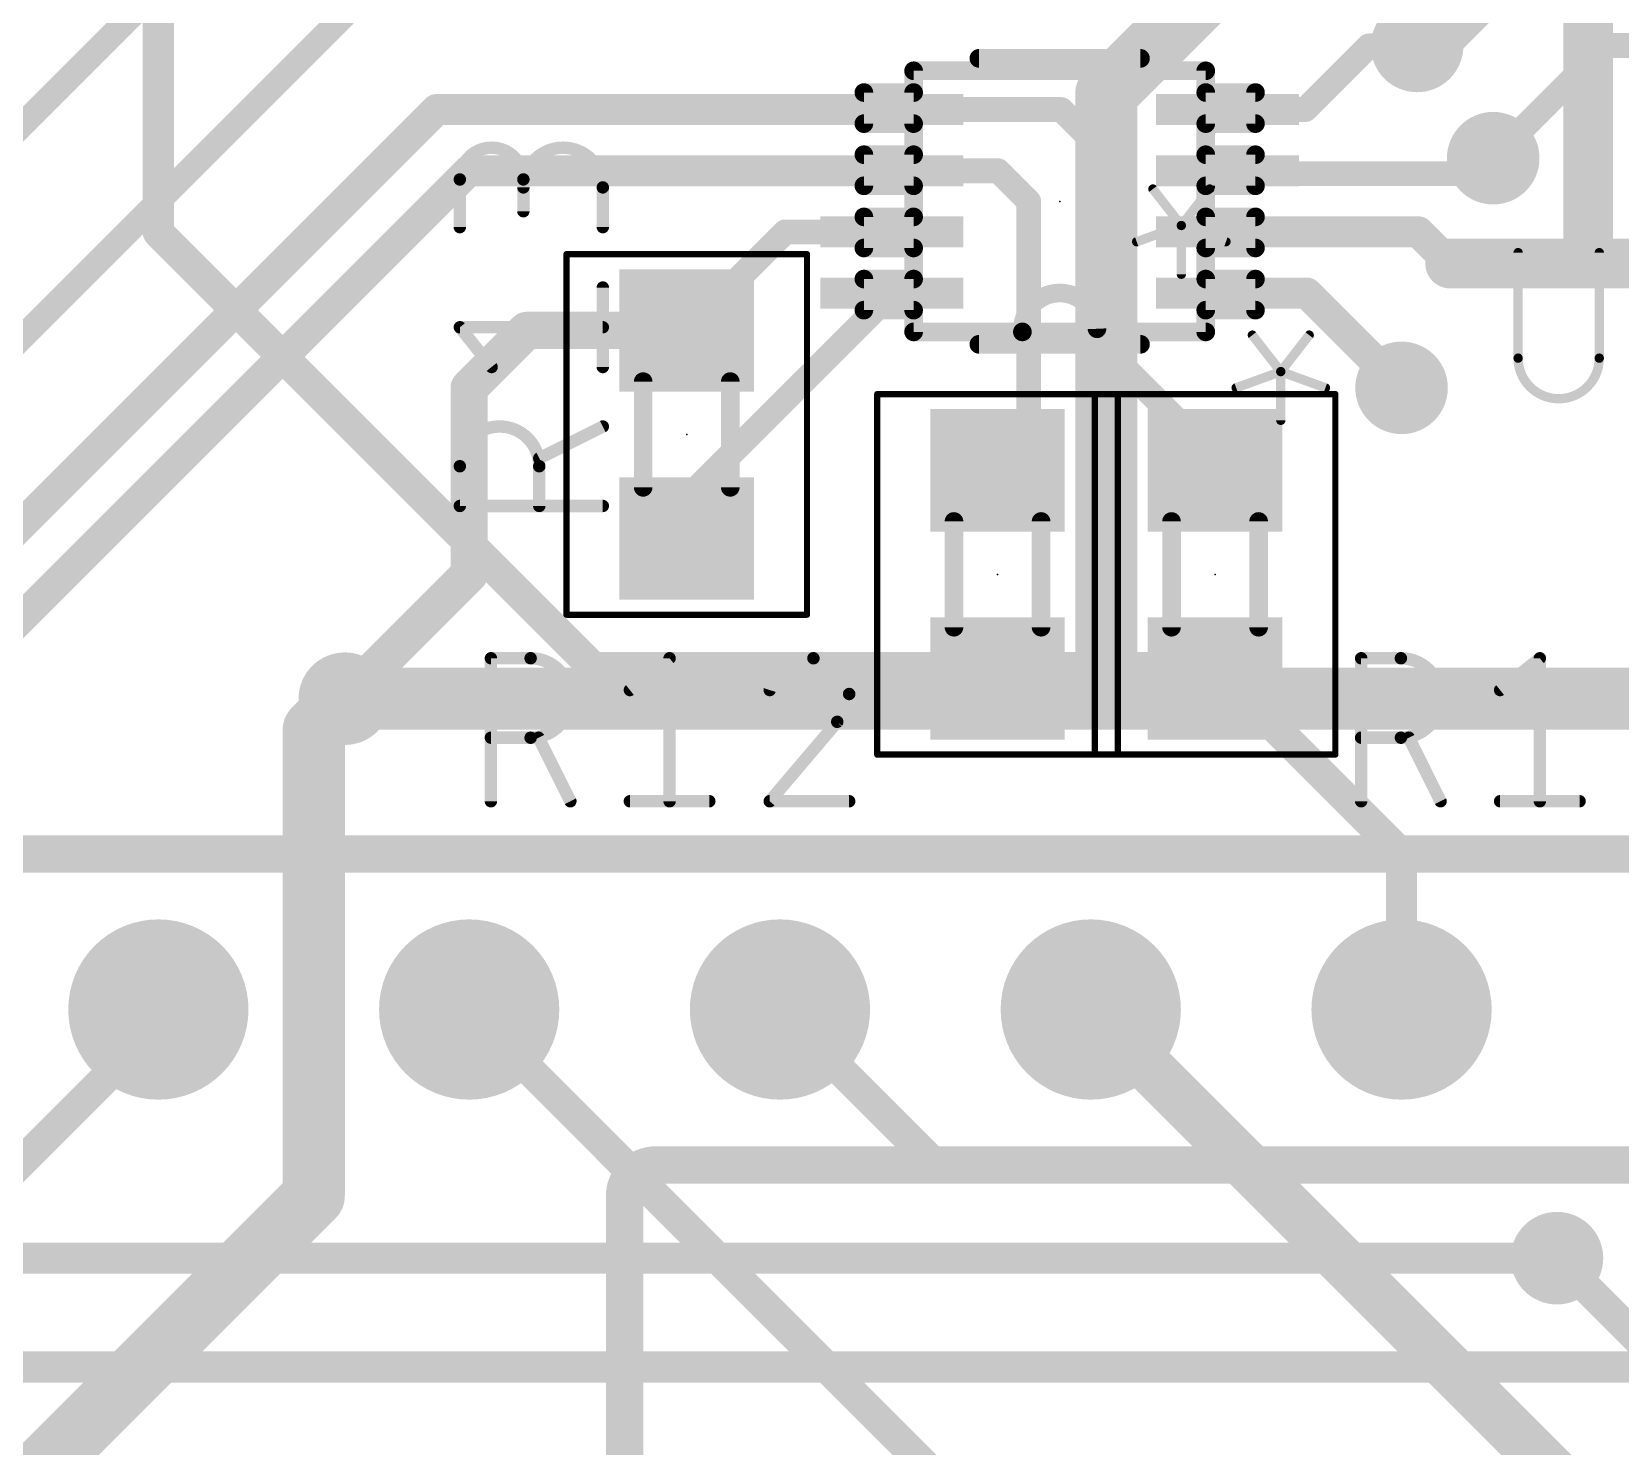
# Model space of a CAD drawing. Extents: x 0 to 102, y 0 to 61.
# Drawn here: x 24.37 to 37.35, y 23.1 to 34.66 of the extents above; entities that cross this region are included whole.
import ezdxf

# ---------------------------------------------------------------- set-up
doc = ezdxf.new("R2010")
doc.units = 0
for name, color, linetype in [('1', 12, 'CONTINUOUS'), ('15', 30, 'CONTINUOUS'), ('16', 132, 'CONTINUOUS'), ('17', 110, 'CONTINUOUS'), ('18', 110, 'CONTINUOUS'), ('21', 253, 'CONTINUOUS'), ('23', 53, 'CONTINUOUS'), ('25', 253, 'CONTINUOUS'), ('39', 12, 'CONTINUOUS'), ('51', 253, 'CONTINUOUS')]:
    doc.layers.add(name, color=color, linetype=linetype)

# ---------------------------------------------------------------- blocks, each defined once
blk = doc.blocks.new('RECT')
blk.add_solid([(-0.5, -0.5), (0.5, -0.5), (-0.5, 0.5), (0.5, 0.5)])
blk = doc.blocks.new('ROUNDP')
at = {"const_width": 0.5}
blk.add_lwpolyline([(0, -0.25, 1), (0, 0.25, 1), (0, -0.25)], format="xyb", dxfattribs=at)
blk = doc.blocks.new('ROUNDV')
at = {"const_width": 0.5}
blk.add_lwpolyline([(0, -0.25, 1), (0, 0.25, 1), (0, -0.25)], format="xyb", dxfattribs=at)

msp = doc.modelspace()

# ---------------------------------------------------------------- linework, layer by layer
at = {"layer": '1'}
for points, const_width in [([(37.084, 40.386), (37.084, 32.766)], 0.4064), ([(27.5816, 37.1926), (22.608, 32.219)], 0.2032), ([(35.2926, 34.544), (34.7726, 34.024)], 0.2032), ([(35.2926, 34.544), (35.687, 34.544)], 0.2032), ([(27.674, 34.024), (21.59, 27.94)], 0.254), ([(31.3944, 34.024), (27.674, 34.024)], 0.254), ([(31.3944, 34.024), (32.778, 34.024)], 0.2032), ([(32.778, 34.024), (33.0454, 33.7566)], 0.2032), ([(34.1376, 34.024), (34.7726, 34.024)], 0.2032), ([(33.0454, 33.7566), (33.0454, 32.1648)], 0.2032), ([(27.936, 33.524), (22.86, 28.448)], 0.254), ([(31.3944, 33.524), (27.936, 33.524)], 0.254), ([(31.3944, 33.524), (32.262, 33.524)], 0.2032), ([(32.262, 33.524), (32.512, 33.274)], 0.2032), ([(34.1376, 33.524), (34.3432, 33.524)], 0.2032), ([(34.3674, 33.4998), (34.3432, 33.524)], 0.2032), ([(36.309, 33.6268), (36.182, 33.4998)], 0.2032), ([(36.182, 33.4998), (34.3674, 33.4998)], 0.2032), ([(32.512, 33.274), (32.512, 31.33)], 0.2032), ([(29.718, 32.219), (30.523, 33.024)], 0.2032), ([(30.523, 33.024), (31.3944, 33.024)], 0.2032), ([(34.1376, 33.024), (35.699, 33.024)], 0.254), ([(35.699, 33.024), (35.957, 32.766)], 0.254), ([(35.957, 32.766), (37.084, 32.766)], 0.4064), ([(37.084, 32.766), (45.586, 32.766)], 0.4064), ([(31.3944, 32.524), (29.718, 30.8476)], 0.2032), ([(34.1376, 32.524), (34.786, 32.524)], 0.254), ([(34.786, 32.524), (35.56, 31.75)], 0.254), ([(27.94, 31.75), (28.409, 32.219)], 0.3048), ([(28.409, 32.219), (29.718, 32.219)], 0.3048), ([(33.0454, 32.1648), (34.036, 31.1742)], 0.2032), ([(27.94, 30.226), (27.94, 31.75)], 0.3048), ([(32.512, 31.33), (32.258, 31.076)], 0.2032), ([(34.036, 31.1742), (34.036, 31.076)], 0.2032), ([(29.718, 30.519), (29.718, 30.8476)], 0.2032), ([(26.924, 29.21), (27.94, 30.226)], 0.3048), ([(32.092, 29.21), (32.258, 29.376)], 0.2032), ([(32.258, 29.376), (34.036, 29.376)], 0.2032), ([(26.924, 29.21), (32.092, 29.21)], 0.2032), ([(25.4, 26.543), (25.4, 26.67)], 0.254), ([(31.7274, 25.4226), (30.48, 26.67)], 0.254), ([(24.13, 25.273), (25.4, 26.543)], 0.254), ([(47.6422, 25.4226), (31.7274, 25.4226)], 0.254), ([(36.83, 24.638), (21.717, 24.638)], 0.254), ([(39.37, 23.749), (20.701, 23.749)], 0.254)]:
    msp.add_lwpolyline(points, dxfattribs=dict(at, const_width=const_width))
for points, const_width in [([(35.2926, 34.5948, 1), (35.2926, 34.4932)], 0.1016), ([(35.3285, 34.5081, 1), (35.2567, 34.5799)], 0.1016), ([(35.687, 34.4932, 1), (35.687, 34.5948)], 0.1016), ([(27.674, 34.0875, 1), (27.674, 33.9605)], 0.127), ([(27.7189, 33.9791, 1), (27.6291, 34.0689)], 0.127), ([(31.3944, 33.9605, 1), (31.3944, 34.0875)], 0.127), ([(31.3944, 34.0748, 1), (31.3944, 33.9732)], 0.1016), ([(32.8139, 34.0599, 1), (32.7421, 33.9881)], 0.1016), ([(32.778, 33.9732, 1), (32.778, 34.0748)], 0.1016), ([(34.1376, 34.0748, 1), (34.1376, 33.9732)], 0.1016), ([(34.7367, 34.0599, 1), (34.8085, 33.9881)], 0.1016), ([(34.7726, 33.9732, 1), (34.7726, 34.0748)], 0.1016), ([(33.0962, 33.7566, 1), (32.9946, 33.7566)], 0.1016), ([(33.0095, 33.7207, 1), (33.0813, 33.7925)], 0.1016), ([(27.936, 33.5875, 1), (27.936, 33.4605)], 0.127), ([(27.9809, 33.4791, 1), (27.8911, 33.5689)], 0.127), ([(31.3944, 33.5748, 1), (31.3944, 33.4732)], 0.1016), ([(31.3944, 33.4605, 1), (31.3944, 33.5875)], 0.127), ([(32.2979, 33.5599, 1), (32.2261, 33.4881)], 0.1016), ([(32.262, 33.4732, 1), (32.262, 33.5748)], 0.1016), ([(34.1376, 33.5748, 1), (34.1376, 33.4732)], 0.1016), ([(34.3791, 33.5599, 1), (34.3073, 33.4881)], 0.1016), ([(34.3432, 33.4732, 1), (34.3432, 33.5748)], 0.1016), ([(36.345, 33.5909, 1), (36.2731, 33.6627)], 0.1016), ([(34.3674, 33.5506, 1), (34.3674, 33.449)], 0.1016), ([(34.3315, 33.4639, 1), (34.4033, 33.5357)], 0.1016), ([(36.1461, 33.5357, 1), (36.218, 33.4639)], 0.1016), ([(36.182, 33.449, 1), (36.182, 33.5506)], 0.1016), ([(32.5628, 33.274, 1), (32.4612, 33.274)], 0.1016), ([(32.4761, 33.2381, 1), (32.5479, 33.3099)], 0.1016), ([(30.523, 33.0748, 1), (30.523, 32.9732)], 0.1016), ([(30.5589, 32.9881, 1), (30.4871, 33.0599)], 0.1016), ([(31.3944, 32.9732, 1), (31.3944, 33.0748)], 0.1016), ([(34.1376, 33.0875, 1), (34.1376, 32.9605)], 0.127), ([(35.7439, 33.0689, 1), (35.6541, 32.9791)], 0.127), ([(35.699, 32.9605, 1), (35.699, 33.0875)], 0.127), ([(35.957, 32.8676, 1), (35.957, 32.6644)], 0.2032), ([(35.9121, 32.7211, 1), (36.0019, 32.8109)], 0.127), ([(37.084, 32.8676, 1), (37.084, 32.6644)], 0.2032), ([(36.9824, 32.766, 1), (37.1856, 32.766)], 0.2032), ([(37.084, 32.6644, 1), (37.084, 32.8676)], 0.2032), ([(31.4303, 32.4881, 1), (31.3585, 32.5599)], 0.1016), ([(34.1376, 32.5875, 1), (34.1376, 32.4605)], 0.127), ([(34.8309, 32.5689, 1), (34.7411, 32.4791)], 0.127), ([(34.786, 32.4605, 1), (34.786, 32.5875)], 0.127), ([(28.409, 32.2952, 1), (28.409, 32.1428)], 0.1524), ([(28.4629, 32.1651, 1), (28.3551, 32.2729)], 0.1524), ([(29.718, 32.1428, 1), (29.718, 32.2952)], 0.1524), ([(29.6821, 32.2549, 1), (29.7539, 32.1831)], 0.1016), ([(33.0813, 32.2007, 1), (33.0095, 32.1289)], 0.1016), ([(32.9946, 32.1648, 1), (33.0962, 32.1648)], 0.1016), ([(28.0162, 31.75, 1), (27.8638, 31.75)], 0.1524), ([(27.8861, 31.8039, 1), (27.9939, 31.6961)], 0.1524), ([(35.5151, 31.7051, 1), (35.6049, 31.7949)], 0.127), ([(32.5479, 31.2941, 1), (32.4761, 31.3659)], 0.1016), ([(32.4612, 31.33, 1), (32.5628, 31.33)], 0.1016), ([(32.2221, 31.1119, 1), (32.2939, 31.0401)], 0.1016), ([(34.0868, 31.1742, 1), (33.9852, 31.1742)], 0.1016), ([(34.0001, 31.1383, 1), (34.0719, 31.2101)], 0.1016), ([(33.9852, 31.076, 1), (34.0868, 31.076)], 0.1016), ([(29.7688, 30.8476, 1), (29.6672, 30.8476)], 0.1016), ([(29.6821, 30.8835, 1), (29.7539, 30.8117)], 0.1016), ([(29.6672, 30.519, 1), (29.7688, 30.519)], 0.1016), ([(27.9939, 30.1721, 1), (27.8861, 30.2799)], 0.1524), ([(27.8638, 30.226, 1), (28.0162, 30.226)], 0.1524), ([(32.258, 29.4268, 1), (32.258, 29.3252)], 0.1016), ([(32.2939, 29.3401, 1), (32.2221, 29.4119)], 0.1016), ([(34.036, 29.3252, 1), (34.036, 29.4268)], 0.1016), ([(26.8701, 29.2639, 1), (26.9779, 29.1561)], 0.1524), ([(26.924, 29.2608, 1), (26.924, 29.1592)], 0.1016), ([(32.0561, 29.2459, 1), (32.1279, 29.1741)], 0.1016), ([(32.092, 29.1592, 1), (32.092, 29.2608)], 0.1016), ([(25.4635, 26.67, 1), (25.3365, 26.67)], 0.127), ([(30.5249, 26.7149, 1), (30.4351, 26.6251)], 0.127), ([(25.4449, 26.4981, 1), (25.3551, 26.5879)], 0.127), ([(25.3365, 26.543, 1), (25.4635, 26.543)], 0.127), ([(31.7274, 25.4861, 1), (31.7274, 25.3591)], 0.127), ([(31.6825, 25.3777, 1), (31.7723, 25.4675)], 0.127), ([(36.83, 24.5745, 1), (36.83, 24.7015)], 0.127)]:
    msp.add_lwpolyline(points, format="xyb", dxfattribs=dict(at, const_width=const_width))
at = {"layer": '15'}
for points, const_width in [([(25.4, 41.91), (25.4, 33.02)], 0.254), ([(42.291, 40.894), (35.941, 34.544)], 0.2032), ([(35.687, 34.544), (35.941, 34.544)], 0.2032), ([(36.309, 33.6268), (37.229, 34.5468)], 0.2032), ([(37.229, 34.5468), (38.4889, 34.5468)], 0.2032), ([(25.4, 33.02), (28.956, 29.464)], 0.254), ([(28.956, 29.464), (34.036, 29.464)], 0.254), ([(34.036, 29.464), (35.56, 27.94)], 0.254), ([(35.56, 27.94), (35.56, 26.67)], 0.254), ([(38.1, 16.51), (27.94, 26.67)], 0.254)]:
    msp.add_lwpolyline(points, dxfattribs=dict(at, const_width=const_width))
for points, const_width in [([(35.687, 34.5948, 1), (35.687, 34.4932)], 0.1016), ([(35.9051, 34.5799, 1), (35.9769, 34.5081)], 0.1016), ([(35.941, 34.4932, 1), (35.941, 34.5948)], 0.1016), ([(37.229, 34.5976, 1), (37.229, 34.496)], 0.1016), ([(37.265, 34.5109, 1), (37.1931, 34.5827)], 0.1016), ([(36.2731, 33.6627, 1), (36.345, 33.5909)], 0.1016), ([(25.4449, 33.0649, 1), (25.3551, 32.9751)], 0.127), ([(25.3365, 33.02, 1), (25.4635, 33.02)], 0.127), ([(28.956, 29.5275, 1), (28.956, 29.4005)], 0.127), ([(28.9111, 29.4191, 1), (29.0009, 29.5089)], 0.127), ([(34.0809, 29.5089, 1), (33.9911, 29.4191)], 0.127), ([(34.036, 29.4005, 1), (34.036, 29.5275)], 0.127), ([(35.6235, 27.94, 1), (35.4965, 27.94)], 0.127), ([(35.5151, 27.8951, 1), (35.6049, 27.9849)], 0.127), ([(27.9849, 26.7149, 1), (27.8951, 26.6251)], 0.127), ([(35.4965, 26.67, 1), (35.6235, 26.67)], 0.127)]:
    msp.add_lwpolyline(points, format="xyb", dxfattribs=dict(at, const_width=const_width))
at = {"layer": '16'}
for points, const_width in [([(37.2785, 38.2865), (33.147, 34.155)], 0.508), ([(26.924, 34.798), (20.828, 28.702)], 0.2032), ([(33.147, 34.155), (33.147, 29.21)], 0.508), ([(26.67, 28.956), (26.924, 29.21)], 0.508), ([(33.147, 29.21), (26.924, 29.21)], 0.508), ([(40.64, 29.21), (33.147, 29.21)], 0.508), ([(26.67, 28.956), (26.67, 25.146)], 0.508), ([(33.02, 26.67), (41.402, 18.288)], 0.4064), ([(26.67, 25.146), (24.13, 22.606)], 0.508), ([(41.1706, 20.2974), (36.83, 24.638)], 0.254)]:
    msp.add_lwpolyline(points, dxfattribs=dict(at, const_width=const_width))
for points, const_width in [([(33.274, 34.155, 1), (33.02, 34.155)], 0.254), ([(33.0572, 34.2448, 1), (33.2368, 34.0652)], 0.254), ([(26.924, 29.337, 1), (26.924, 29.083)], 0.254), ([(27.0138, 29.1202, 1), (26.8342, 29.2998)], 0.254), ([(33.147, 29.337, 1), (33.147, 29.083)], 0.254), ([(33.147, 29.083, 1), (33.147, 29.337)], 0.254), ([(26.797, 28.956, 1), (26.543, 28.956)], 0.254), ([(33.02, 29.21, 1), (33.274, 29.21)], 0.254), ([(26.5802, 29.0458, 1), (26.7598, 28.8662)], 0.254), ([(33.0918, 26.7418, 1), (32.9482, 26.5982)], 0.2032), ([(26.7598, 25.0562, 1), (26.5802, 25.2358)], 0.254), ([(26.543, 25.146, 1), (26.797, 25.146)], 0.254), ([(36.8749, 24.6829, 1), (36.7851, 24.5931)], 0.127)]:
    msp.add_lwpolyline(points, format="xyb", dxfattribs=dict(at, const_width=const_width))
at = {"layer": '21'}
for points, const_width in [([(33.4264, 34.4424), (32.1056, 34.4424)], 0.1524), ([(34.5729, 31.8826), (34.3408, 32.1811)], 0.0762), ([(34.8051, 32.1811), (34.5729, 31.8826)], 0.0762), ([(32.1056, 32.1056), (33.4264, 32.1056)], 0.1524), ([(34.5729, 31.8826), (34.2082, 31.75)], 0.0762), ([(34.5729, 31.4847), (34.5729, 31.8826)], 0.0762), ([(34.5729, 31.8826), (34.9377, 31.75)], 0.0762), ([(3.81, 27.94), (64.77, 27.94)], 0.3048), ([(29.464, 25.4), (41.656, 25.4)], 0.3048), ([(29.21, 12.954), (29.21, 25.146)], 0.3048)]:
    msp.add_lwpolyline(points, dxfattribs=dict(at, const_width=const_width))
for points, const_width in [([(32.1056, 34.4805, 1), (32.1056, 34.4043)], 0.0762), ([(33.4264, 34.4043, 1), (33.4264, 34.4805)], 0.0762), ([(34.3558, 32.1928, 1), (34.3258, 32.1694)], 0.0381), ([(34.8201, 32.1694, 1), (34.79, 32.1928)], 0.0381), ([(32.1056, 32.1437, 1), (32.1056, 32.0675)], 0.0762), ([(33.4264, 32.0675, 1), (33.4264, 32.1437)], 0.0762), ([(34.592, 31.8826, 1), (34.5539, 31.8826)], 0.0381), ([(34.5794, 31.9005, 1), (34.5664, 31.8647)], 0.0381), ([(34.5579, 31.8943, 1), (34.588, 31.871)], 0.0381), ([(34.5579, 31.871, 1), (34.588, 31.8943)], 0.0381), ([(34.5794, 31.8647, 1), (34.5664, 31.9005)], 0.0381), ([(34.2016, 31.7679, 1), (34.2147, 31.7321)], 0.0381), ([(34.9312, 31.7321, 1), (34.9442, 31.7679)], 0.0381), ([(34.5539, 31.4847, 1), (34.592, 31.4847)], 0.0381), ([(29.464, 25.4, 0.4142), (29.21, 25.146)], 0.3048), ([(29.464, 25.4762, 1), (29.464, 25.3238)], 0.1524), ([(29.464, 25.3238, 1), (29.464, 25.4762)], 0.1524), ([(29.2862, 25.146, 1), (29.1338, 25.146)], 0.1524), ([(29.1338, 25.146, 1), (29.2862, 25.146)], 0.1524)]:
    msp.add_lwpolyline(points, format="xyb", dxfattribs=dict(at, const_width=const_width))
at = {"layer": '23'}
for p in [(32.766, 33.274), (29.718, 31.369), (32.258, 30.226), (34.036, 30.226)]:
    msp.add_point(p, dxfattribs=at)
at = {"layer": '25'}
for points, const_width in [([(28.3831, 33.4529, 1), (27.8638, 33.4529)], 0.1016), ([(29.0322, 33.388, 1), (28.3831, 33.388)], 0.1016), ([(27.8892, 33.4529, 1), (27.8384, 33.4529)], 0.0508), ([(28.4085, 33.4529, 1), (28.3577, 33.4529)], 0.0508), ([(27.8384, 33.4529, 1), (27.8892, 33.4529)], 0.0508), ([(28.3577, 33.4529, 1), (28.4085, 33.4529)], 0.0508), ([(28.3577, 33.388, 1), (28.4085, 33.388)], 0.0508), ([(29.0576, 33.388, 1), (29.0068, 33.388)], 0.0508), ([(29.0068, 33.388, 1), (29.0576, 33.388)], 0.0508), ([(28.3577, 33.1933, 1), (28.4085, 33.1933)], 0.0508), ([(27.8384, 33.0634, 1), (27.8892, 33.0634)], 0.0508), ([(29.0068, 33.0634, 1), (29.0576, 33.0634)], 0.0508), ([(36.5316, 32.8549, 1), (36.4935, 32.8549)], 0.0381), ([(37.1948, 32.8549, 1), (37.1567, 32.8549)], 0.0381), ([(29.0576, 32.5695, 1), (29.0068, 32.5695)], 0.0508), ([(27.8836, 32.2609, 1), (27.844, 32.2291)], 0.0508), ([(27.8638, 32.2704, 1), (27.8638, 32.2196)], 0.0508), ([(29.0322, 32.2196, 1), (29.0322, 32.2704)], 0.0508), ([(28.1036, 31.9046, 1), (28.1433, 31.9363)], 0.0508), ([(29.0068, 31.9204, 1), (29.0576, 31.9204)], 0.0508), ([(36.5125, 31.9927, 1), (37.1757, 31.9927)], 0.0762), ([(36.5316, 31.9927, 1), (36.4935, 31.9927)], 0.0381), ([(36.4935, 31.9927, 1), (36.5316, 31.9927)], 0.0381), ([(37.1948, 31.9927, 1), (37.1567, 31.9927)], 0.0381), ([(37.1567, 31.9927, 1), (37.1948, 31.9927)], 0.0381), ([(28.5129, 31.1094, 1), (27.8638, 31.1094)], 0.1016), ([(29.0436, 31.4112, 1), (29.0208, 31.4566)], 0.0508), ([(27.8892, 31.1094, 1), (27.8384, 31.1094)], 0.0508), ([(28.5016, 31.197, 1), (28.5243, 31.1515)], 0.0508), ([(28.5383, 31.1094, 1), (28.4875, 31.1094)], 0.0508), ([(27.8384, 31.1094, 1), (27.8892, 31.1094)], 0.0508), ([(28.4875, 31.1094, 1), (28.5383, 31.1094)], 0.0508), ([(27.8638, 30.8102, 1), (27.8638, 30.7594)], 0.0508), ([(27.8384, 30.7848, 1), (27.8892, 30.7848)], 0.0508), ([(28.4875, 30.7848, 1), (28.5383, 30.7848)], 0.0508), ([(29.0322, 30.7594, 1), (29.0322, 30.8102)], 0.0508), ([(28.1432, 29.5402, 1), (28.0924, 29.5402)], 0.0508), ([(28.1178, 29.5656, 1), (28.1178, 29.5148)], 0.0508), ([(28.4424, 28.8911, 1), (28.4424, 29.5402)], 0.1016), ([(28.4424, 29.5656, 1), (28.4424, 29.5148)], 0.0508), ([(28.4424, 29.5148, 1), (28.4424, 29.5656)], 0.0508), ([(29.6034, 29.5402, 1), (29.5526, 29.5402)], 0.0508), ([(29.5939, 29.5204, 1), (29.5621, 29.56)], 0.0508), ([(30.7534, 29.5402, 0.3252), (30.3964, 29.2806)], 0.1016), ([(31.0455, 29.2481, 0.4142), (30.7534, 29.5402)], 0.1016), ([(30.7534, 29.5656, 1), (30.7534, 29.5148)], 0.0508), ([(30.7534, 29.5148, 1), (30.7534, 29.5656)], 0.0508), ([(35.2552, 29.5402, 1), (35.2044, 29.5402)], 0.0508), ([(35.2298, 29.5656, 1), (35.2298, 29.5148)], 0.0508), ([(35.5544, 28.8911, 1), (35.5544, 29.5402)], 0.1016), ([(35.5544, 29.5656, 1), (35.5544, 29.5148)], 0.0508), ([(35.5544, 29.5148, 1), (35.5544, 29.5656)], 0.0508), ([(36.7154, 29.5402, 1), (36.6646, 29.5402)], 0.0508), ([(36.7059, 29.5204, 1), (36.6741, 29.56)], 0.0508), ([(29.2376, 29.3004, 1), (29.2693, 29.2607)], 0.0508), ([(30.3723, 29.2884, 1), (30.4206, 29.2727)], 0.0508), ([(30.9482, 29.0209, 0.2053), (31.0455, 29.2481)], 0.1016), ([(31.0709, 29.2481, 1), (31.0201, 29.2481)], 0.0508), ([(31.0201, 29.2481, 1), (31.0709, 29.2481)], 0.0508), ([(36.3496, 29.3004, 1), (36.3813, 29.2607)], 0.0508), ([(30.9307, 29.0393, 1), (30.9657, 29.0025)], 0.0508), ([(30.9675, 29.0045, 1), (30.9288, 29.0374)], 0.0508), ([(28.1178, 28.9165, 1), (28.1178, 28.8657)], 0.0508), ([(28.4424, 28.9165, 1), (28.4424, 28.8657)], 0.0508), ([(28.4424, 28.8657, 1), (28.4424, 28.9165)], 0.0508), ([(28.53, 28.9024, 1), (28.4845, 28.8797)], 0.0508), ([(35.2298, 28.9165, 1), (35.2298, 28.8657)], 0.0508), ([(35.5544, 28.9165, 1), (35.5544, 28.8657)], 0.0508), ([(35.5544, 28.8657, 1), (35.5544, 28.9165)], 0.0508), ([(35.642, 28.9024, 1), (35.5965, 28.8797)], 0.0508), ([(28.0924, 28.3718, 1), (28.1432, 28.3718)], 0.0508), ([(28.7442, 28.3604, 1), (28.7896, 28.3832)], 0.0508), ([(29.2534, 28.3972, 1), (29.2534, 28.3464)], 0.0508), ([(29.5526, 28.3718, 1), (29.6034, 28.3718)], 0.0508), ([(29.9025, 28.3464, 1), (29.9025, 28.3972)], 0.0508), ([(30.3964, 28.3972, 1), (30.3964, 28.3464)], 0.0508), ([(30.3771, 28.3883, 1), (30.4158, 28.3553)], 0.0508), ([(31.0455, 28.3464, 1), (31.0455, 28.3972)], 0.0508), ([(35.2044, 28.3718, 1), (35.2552, 28.3718)], 0.0508), ([(35.8562, 28.3604, 1), (35.9016, 28.3832)], 0.0508), ([(36.3654, 28.3972, 1), (36.3654, 28.3464)], 0.0508), ([(36.6646, 28.3718, 1), (36.7154, 28.3718)], 0.0508), ([(37.0145, 28.3464, 1), (37.0145, 28.3972)], 0.0508)]:
    msp.add_lwpolyline(points, format="xyb", dxfattribs=dict(at, const_width=const_width))
for points, const_width in [([(27.8638, 33.0634), (27.8638, 33.4529)], 0.1016), ([(28.3831, 33.4529), (28.3831, 33.1933)], 0.1016), ([(29.0322, 33.0634), (29.0322, 33.388)], 0.1016), ([(36.5125, 32.8549), (36.5125, 31.9927)], 0.0762), ([(37.1757, 31.9927), (37.1757, 32.8549)], 0.0762), ([(29.0322, 31.9204), (29.0322, 32.5695)], 0.1016), ([(28.1234, 31.9204), (27.8638, 32.245)], 0.1016), ([(27.8638, 32.245), (29.0322, 32.245)], 0.1016), ([(29.0322, 31.4339), (28.5129, 31.1743)], 0.1016), ([(27.8638, 30.7848), (27.8638, 31.1094)], 0.1016), ([(28.5129, 31.1094), (28.5129, 30.7848)], 0.1016), ([(29.0322, 30.7848), (27.8638, 30.7848)], 0.1016), ([(28.1178, 28.3718), (28.1178, 29.5402)], 0.1016), ([(28.1178, 29.5402), (28.4424, 29.5402)], 0.1016), ([(29.2534, 29.2806), (29.578, 29.5402)], 0.1016), ([(29.578, 29.5402), (29.578, 28.3718)], 0.1016), ([(35.2298, 28.3718), (35.2298, 29.5402)], 0.1016), ([(35.2298, 29.5402), (35.5544, 29.5402)], 0.1016), ([(36.3654, 29.2806), (36.69, 29.5402)], 0.1016), ([(36.69, 29.5402), (36.69, 28.3718)], 0.1016), ([(30.9482, 29.0209), (30.3964, 28.3718)], 0.1016), ([(28.4424, 28.8911), (28.1178, 28.8911)], 0.1016), ([(28.7669, 28.3718), (28.5073, 28.8911)], 0.1016), ([(35.5544, 28.8911), (35.2298, 28.8911)], 0.1016), ([(35.8789, 28.3718), (35.6193, 28.8911)], 0.1016), ([(29.2534, 28.3718), (29.9025, 28.3718)], 0.1016), ([(30.3964, 28.3718), (31.0455, 28.3718)], 0.1016), ([(36.3654, 28.3718), (37.0145, 28.3718)], 0.1016)]:
    msp.add_lwpolyline(points, dxfattribs=dict(at, const_width=const_width))
at = {"layer": '39', "const_width": 0.0508}
for points in [[(28.735, 29.896), (28.735, 32.842)], [(28.735, 32.842), (30.701, 32.842)], [(30.701, 32.842), (30.701, 29.896)], [(31.275, 28.753), (31.275, 31.699)], [(31.275, 31.699), (33.241, 31.699)], [(33.053, 28.753), (33.053, 31.699)], [(33.053, 31.699), (35.019, 31.699)], [(33.241, 31.699), (33.241, 28.753)], [(35.019, 31.699), (35.019, 28.753)], [(30.701, 29.896), (28.735, 29.896)], [(33.241, 28.753), (31.275, 28.753)], [(35.019, 28.753), (33.053, 28.753)]]:
    msp.add_lwpolyline(points, dxfattribs=at)
at = {"layer": '39', "const_width": 0.0254}
for points in [[(28.7477, 32.842, 1), (28.7223, 32.842)], [(28.735, 32.8547, 1), (28.735, 32.8293)], [(30.7137, 32.842, 1), (30.6883, 32.842)], [(30.701, 32.8293, 1), (30.701, 32.8547)], [(31.2877, 31.699, 1), (31.2623, 31.699)], [(31.275, 31.7117, 1), (31.275, 31.6863)], [(33.0657, 31.699, 1), (33.0403, 31.699)], [(33.053, 31.7117, 1), (33.053, 31.6863)], [(33.2537, 31.699, 1), (33.2283, 31.699)], [(33.241, 31.6863, 1), (33.241, 31.7117)], [(35.0317, 31.699, 1), (35.0063, 31.699)], [(35.019, 31.6863, 1), (35.019, 31.7117)], [(28.735, 29.9087, 1), (28.735, 29.8833)], [(28.7223, 29.896, 1), (28.7477, 29.896)], [(30.6883, 29.896, 1), (30.7137, 29.896)], [(30.701, 29.8833, 1), (30.701, 29.9087)], [(31.275, 28.7657, 1), (31.275, 28.7403)], [(31.2623, 28.753, 1), (31.2877, 28.753)], [(33.053, 28.7657, 1), (33.053, 28.7403)], [(33.0403, 28.753, 1), (33.0657, 28.753)], [(33.2283, 28.753, 1), (33.2537, 28.753)], [(33.241, 28.7403, 1), (33.241, 28.7657)], [(35.0063, 28.753, 1), (35.0317, 28.753)], [(35.019, 28.7403, 1), (35.019, 28.7657)]]:
    msp.add_lwpolyline(points, format="xyb", dxfattribs=at)
at = {"layer": '51'}
for points, const_width in [([(33.9598, 34.3408), (31.5722, 34.3408)], 0.1524), ([(31.5722, 34.3408), (31.5722, 32.2072)], 0.1524), ([(33.9598, 32.2072), (33.9598, 34.3408)], 0.1524), ([(31.5722, 34.163), (31.1658, 34.163)], 0.1524), ([(31.1658, 34.163), (31.1658, 33.909)], 0.1524), ([(31.5722, 33.909), (31.5722, 34.163)], 0.1524), ([(33.9598, 34.163), (33.9598, 33.909)], 0.1524), ([(34.3662, 34.163), (33.9598, 34.163)], 0.1524), ([(34.3662, 33.909), (34.3662, 34.163)], 0.1524), ([(31.1658, 33.909), (31.5722, 33.909)], 0.1524), ([(33.9598, 33.909), (34.3662, 33.909)], 0.1524), ([(31.5722, 33.655), (31.1658, 33.655)], 0.1524), ([(31.1658, 33.655), (31.1658, 33.401)], 0.1524), ([(31.5722, 33.401), (31.5722, 33.655)], 0.1524), ([(33.9598, 33.655), (33.9598, 33.401)], 0.1524), ([(34.3662, 33.655), (33.9598, 33.655)], 0.1524), ([(34.3662, 33.401), (34.3662, 33.655)], 0.1524), ([(31.1658, 33.401), (31.5722, 33.401)], 0.1524), ([(33.7601, 33.0764), (33.528, 33.3749)], 0.0762), ([(33.9923, 33.3749), (33.7601, 33.0764)], 0.0762), ([(33.9598, 33.401), (34.3662, 33.401)], 0.1524), ([(31.5722, 33.147), (31.1658, 33.147)], 0.1524), ([(31.1658, 33.147), (31.1658, 32.893)], 0.1524), ([(31.5722, 32.893), (31.5722, 33.147)], 0.1524), ([(33.7601, 33.0764), (33.3954, 32.9438)], 0.0762), ([(33.7601, 32.6785), (33.7601, 33.0764)], 0.0762), ([(33.7601, 33.0764), (34.1249, 32.9438)], 0.0762), ([(33.9598, 33.147), (33.9598, 32.893)], 0.1524), ([(34.3662, 33.147), (33.9598, 33.147)], 0.1524), ([(34.3662, 32.893), (34.3662, 33.147)], 0.1524), ([(31.1658, 32.893), (31.5722, 32.893)], 0.1524), ([(33.9598, 32.893), (34.3662, 32.893)], 0.1524), ([(31.5722, 32.639), (31.1658, 32.639)], 0.1524), ([(31.1658, 32.639), (31.1658, 32.385)], 0.1524), ([(31.5722, 32.385), (31.5722, 32.639)], 0.1524), ([(33.9598, 32.639), (33.9598, 32.385)], 0.1524), ([(34.3662, 32.639), (33.9598, 32.639)], 0.1524), ([(34.3662, 32.385), (34.3662, 32.639)], 0.1524), ([(31.1658, 32.385), (31.5722, 32.385)], 0.1524), ([(33.9598, 32.385), (34.3662, 32.385)], 0.1524), ([(31.5722, 32.2072), (32.4612, 32.2072)], 0.1524), ([(32.4612, 32.2072), (33.9598, 32.2072)], 0.1524), ([(29.362, 31.801), (29.362, 30.937)], 0.1524), ([(30.074, 30.937), (30.074, 31.801)], 0.1524), ([(31.902, 30.658), (31.902, 29.794)], 0.1524), ([(32.614, 29.794), (32.614, 30.658)], 0.1524), ([(33.68, 30.658), (33.68, 29.794)], 0.1524), ([(34.392, 29.794), (34.392, 30.658)], 0.1524)]:
    msp.add_lwpolyline(points, dxfattribs=dict(at, const_width=const_width))
for points, const_width in [([(31.5722, 34.3789, 1), (31.5722, 34.3027)], 0.0762), ([(31.6103, 34.3408, 1), (31.5341, 34.3408)], 0.0762), ([(33.9979, 34.3408, 1), (33.9217, 34.3408)], 0.0762), ([(33.9598, 34.3027, 1), (33.9598, 34.3789)], 0.0762), ([(31.1658, 34.2011, 1), (31.1658, 34.1249)], 0.0762), ([(31.2039, 34.163, 1), (31.1277, 34.163)], 0.0762), ([(31.6103, 34.163, 1), (31.5341, 34.163)], 0.0762), ([(31.5722, 34.1249, 1), (31.5722, 34.2011)], 0.0762), ([(33.9979, 34.163, 1), (33.9217, 34.163)], 0.0762), ([(33.9598, 34.2011, 1), (33.9598, 34.1249)], 0.0762), ([(34.4043, 34.163, 1), (34.3281, 34.163)], 0.0762), ([(34.3662, 34.1249, 1), (34.3662, 34.2011)], 0.0762), ([(31.1658, 33.9471, 1), (31.1658, 33.8709)], 0.0762), ([(31.1277, 33.909, 1), (31.2039, 33.909)], 0.0762), ([(31.5341, 33.909, 1), (31.6103, 33.909)], 0.0762), ([(31.5722, 33.8709, 1), (31.5722, 33.9471)], 0.0762), ([(33.9598, 33.9471, 1), (33.9598, 33.8709)], 0.0762), ([(33.9217, 33.909, 1), (33.9979, 33.909)], 0.0762), ([(34.3281, 33.909, 1), (34.4043, 33.909)], 0.0762), ([(34.3662, 33.8709, 1), (34.3662, 33.9471)], 0.0762), ([(31.1658, 33.6931, 1), (31.1658, 33.6169)], 0.0762), ([(31.2039, 33.655, 1), (31.1277, 33.655)], 0.0762), ([(31.6103, 33.655, 1), (31.5341, 33.655)], 0.0762), ([(31.5722, 33.6169, 1), (31.5722, 33.6931)], 0.0762), ([(33.9979, 33.655, 1), (33.9217, 33.655)], 0.0762), ([(33.9598, 33.6931, 1), (33.9598, 33.6169)], 0.0762), ([(34.4043, 33.655, 1), (34.3281, 33.655)], 0.0762), ([(34.3662, 33.6169, 1), (34.3662, 33.6931)], 0.0762), ([(31.1658, 33.4391, 1), (31.1658, 33.3629)], 0.0762), ([(31.1277, 33.401, 1), (31.2039, 33.401)], 0.0762), ([(31.5341, 33.401, 1), (31.6103, 33.401)], 0.0762), ([(31.5722, 33.3629, 1), (31.5722, 33.4391)], 0.0762), ([(33.543, 33.3866, 1), (33.513, 33.3632)], 0.0381), ([(33.9598, 33.4391, 1), (33.9598, 33.3629)], 0.0762), ([(33.9217, 33.401, 1), (33.9979, 33.401)], 0.0762), ([(34.0073, 33.3632, 1), (33.9772, 33.3866)], 0.0381), ([(34.3281, 33.401, 1), (34.4043, 33.401)], 0.0762), ([(34.3662, 33.3629, 1), (34.3662, 33.4391)], 0.0762), ([(31.1658, 33.1851, 1), (31.1658, 33.1089)], 0.0762), ([(31.2039, 33.147, 1), (31.1277, 33.147)], 0.0762), ([(31.6103, 33.147, 1), (31.5341, 33.147)], 0.0762), ([(31.5722, 33.1089, 1), (31.5722, 33.1851)], 0.0762), ([(33.7666, 33.0943, 1), (33.7536, 33.0585)], 0.0381), ([(33.7792, 33.0764, 1), (33.7411, 33.0764)], 0.0381), ([(33.7451, 33.0881, 1), (33.7752, 33.0648)], 0.0381), ([(33.7451, 33.0648, 1), (33.7752, 33.0881)], 0.0381), ([(33.7666, 33.0585, 1), (33.7536, 33.0943)], 0.0381), ([(33.9979, 33.147, 1), (33.9217, 33.147)], 0.0762), ([(33.9598, 33.1851, 1), (33.9598, 33.1089)], 0.0762), ([(34.4043, 33.147, 1), (34.3281, 33.147)], 0.0762), ([(34.3662, 33.1089, 1), (34.3662, 33.1851)], 0.0762), ([(33.3888, 32.9617, 1), (33.4019, 32.9259)], 0.0381), ([(34.1184, 32.9259, 1), (34.1314, 32.9617)], 0.0381), ([(31.1658, 32.9311, 1), (31.1658, 32.8549)], 0.0762), ([(31.1277, 32.893, 1), (31.2039, 32.893)], 0.0762), ([(31.5341, 32.893, 1), (31.6103, 32.893)], 0.0762), ([(31.5722, 32.8549, 1), (31.5722, 32.9311)], 0.0762), ([(33.9598, 32.9311, 1), (33.9598, 32.8549)], 0.0762), ([(33.9217, 32.893, 1), (33.9979, 32.893)], 0.0762), ([(34.3281, 32.893, 1), (34.4043, 32.893)], 0.0762), ([(34.3662, 32.8549, 1), (34.3662, 32.9311)], 0.0762), ([(31.1658, 32.6771, 1), (31.1658, 32.6009)], 0.0762), ([(31.2039, 32.639, 1), (31.1277, 32.639)], 0.0762), ([(31.6103, 32.639, 1), (31.5341, 32.639)], 0.0762), ([(31.5722, 32.6009, 1), (31.5722, 32.6771)], 0.0762), ([(33.9979, 32.639, 1), (33.9217, 32.639)], 0.0762), ([(33.9598, 32.6771, 1), (33.9598, 32.6009)], 0.0762), ([(34.4043, 32.639, 1), (34.3281, 32.639)], 0.0762), ([(34.3662, 32.6009, 1), (34.3662, 32.6771)], 0.0762), ([(33.0708, 32.2326, 1), (32.4612, 32.2072)], 0.1524), ([(33.7411, 32.6785, 1), (33.7792, 32.6785)], 0.0381), ([(31.1658, 32.4231, 1), (31.1658, 32.3469)], 0.0762), ([(31.5722, 32.3469, 1), (31.5722, 32.4231)], 0.0762), ([(33.9598, 32.4231, 1), (33.9598, 32.3469)], 0.0762), ([(34.3662, 32.3469, 1), (34.3662, 32.4231)], 0.0762), ([(31.1277, 32.385, 1), (31.2039, 32.385)], 0.0762), ([(31.5341, 32.385, 1), (31.6103, 32.385)], 0.0762), ([(33.9217, 32.385, 1), (33.9979, 32.385)], 0.0762), ([(34.3281, 32.385, 1), (34.4043, 32.385)], 0.0762), ([(31.5722, 32.2453, 1), (31.5722, 32.1691)], 0.0762), ([(31.5341, 32.2072, 1), (31.6103, 32.2072)], 0.0762), ([(32.4612, 32.2453, 1), (32.4612, 32.1691)], 0.0762), ([(32.4231, 32.2056, 1), (32.4993, 32.2088)], 0.0762), ([(32.4612, 32.1691, 1), (32.4612, 32.2453)], 0.0762), ([(33.0327, 32.231, 1), (33.1089, 32.2342)], 0.0762), ([(33.9217, 32.2072, 1), (33.9979, 32.2072)], 0.0762), ([(33.9598, 32.1691, 1), (33.9598, 32.2453)], 0.0762), ([(29.4001, 31.801, 1), (29.3239, 31.801)], 0.0762), ([(30.1121, 31.801, 1), (30.0359, 31.801)], 0.0762), ([(29.3239, 30.937, 1), (29.4001, 30.937)], 0.0762), ([(30.0359, 30.937, 1), (30.1121, 30.937)], 0.0762), ([(31.9401, 30.658, 1), (31.8639, 30.658)], 0.0762), ([(32.6521, 30.658, 1), (32.5759, 30.658)], 0.0762), ([(33.7181, 30.658, 1), (33.6419, 30.658)], 0.0762), ([(34.4301, 30.658, 1), (34.3539, 30.658)], 0.0762), ([(31.8639, 29.794, 1), (31.9401, 29.794)], 0.0762), ([(32.5759, 29.794, 1), (32.6521, 29.794)], 0.0762), ([(33.6419, 29.794, 1), (33.7181, 29.794)], 0.0762), ([(34.3539, 29.794, 1), (34.4301, 29.794)], 0.0762)]:
    msp.add_lwpolyline(points, format="xyb", dxfattribs=dict(at, const_width=const_width))

# ---------------------------------------------------------------- block references
at = {"layer": '1', "xscale": 1.1684, "yscale": 0.254, "rotation": 180}
for p in [(31.3944, 34.024), (34.1376, 34.024), (31.3944, 33.524), (34.1376, 33.524), (31.3944, 33.024), (34.1376, 33.024), (31.3944, 32.524), (34.1376, 32.524)]:
    msp.add_blockref('RECT', p, dxfattribs=at)
at = {"layer": '1', "yscale": 1.1}
for p, rotation in [((29.718, 32.219), 90), ((32.258, 31.076), 270), ((34.036, 31.076), 270), ((29.718, 30.519), 90), ((32.258, 29.376), 270), ((34.036, 29.376), 270)]:
    msp.add_blockref('RECT', p, dxfattribs=dict(at, rotation=rotation))
at = {"layer": '17', "xscale": 1.4732, "yscale": 1.4732}
for p in [(25.4, 26.67), (25.4, 26.67), (25.4, 26.67), (27.94, 26.67), (27.94, 26.67), (27.94, 26.67), (30.48, 26.67), (30.48, 26.67), (30.48, 26.67), (33.02, 26.67), (33.02, 26.67), (33.02, 26.67), (35.56, 26.67), (35.56, 26.67), (35.56, 26.67)]:
    msp.add_blockref('ROUNDP', p, dxfattribs=at)
at = {"layer": '18', "xscale": 0.7564, "yscale": 0.7564}
for p in [(35.687, 34.544), (35.687, 34.544), (36.309, 33.6268), (36.309, 33.6268), (35.56, 31.75), (35.56, 31.75), (26.924, 29.21), (26.924, 29.21), (36.83, 24.638), (36.83, 24.638)]:
    msp.add_blockref('ROUNDV', p, dxfattribs=at)
at = {"layer": '51', "xscale": 0.4064, "yscale": 0.8636}
for p, rotation in [((29.718, 32.004), 90), ((32.258, 30.861), 270), ((34.036, 30.861), 270), ((29.718, 30.734), 90), ((32.258, 29.591), 270), ((34.036, 29.591), 270)]:
    msp.add_blockref('RECT', p, dxfattribs=dict(at, rotation=rotation))

doc.saveas('drawing.dxf')
